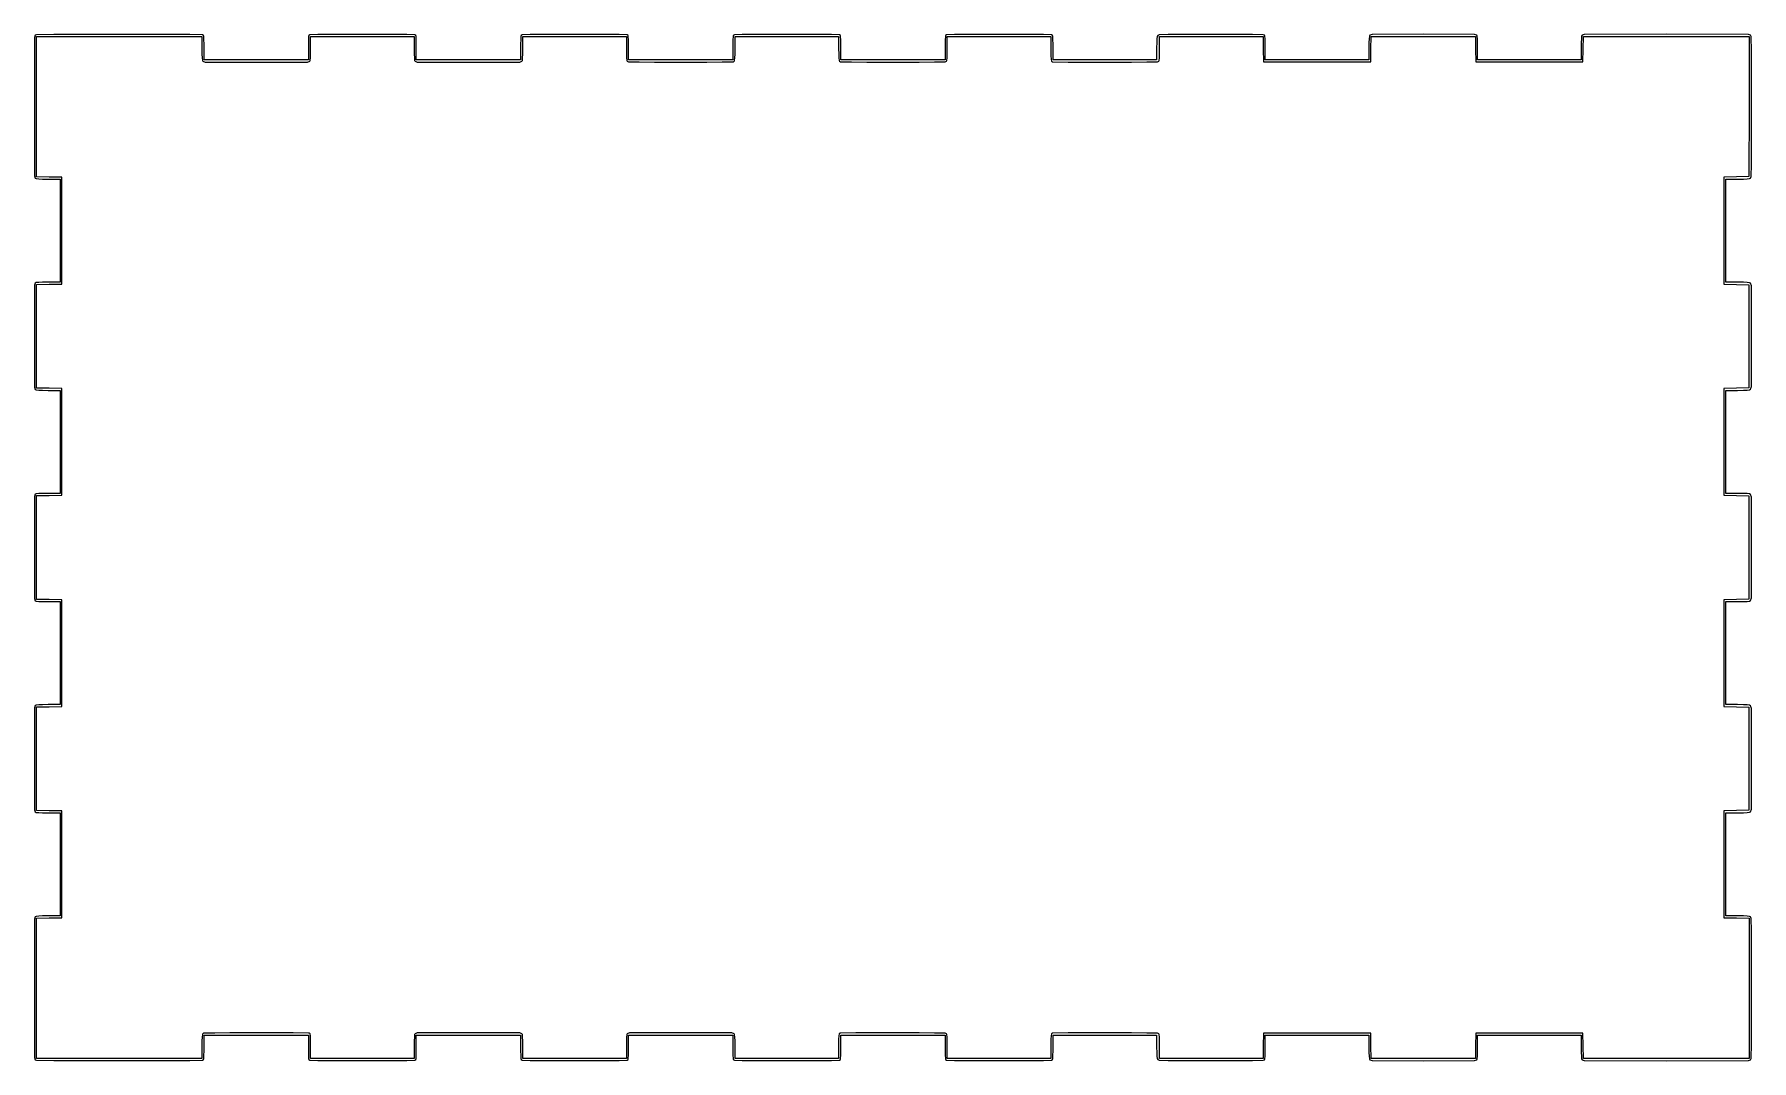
# Model space of a CAD drawing. Extents: x -107 to 343, y 32 to 302.
# Drawn here: x -107.4 to 90.5, y 32.2 to 150.6 of the extents above; entities that cross this region are included whole.
import ezdxf

# ---------------------------------------------------------------- set-up
doc = ezdxf.new("R2010")
doc.units = 0

msp = doc.modelspace()

# ---------------------------------------------------------------- linework, layer by layer
for p, q in [((-107.305, 150.496), (-107.413423, 150.235537)), ((-107.170337, 150.55311), (-107.305431, 150.496389)), ((-107.305431, 150.496389), (-107.305, 150.496)), ((-105.177997, 150.576027), (-107.170337, 150.55311)), ((-102.392417, 150.593089), (-105.177997, 150.576027)), ((-97.579207, 150.597545), (-102.392417, 150.593089)), ((-91.880047, 150.593979), (-97.579207, 150.597545)), ((-89.496737, 150.576065), (-91.880047, 150.593979)), ((-88.026587, 150.550581), (-89.496737, 150.576065)), ((-87.903185, 150.464205), (-88.026587, 150.550581)), ((-87.882677, 150.366517), (-87.903185, 150.464205)), ((-75.779442, 150.464205), (-75.79995, 150.366517)), ((-75.661536, 150.548268), (-75.779442, 150.464205)), ((-74.739982, 150.575833), (-75.661536, 150.548268)), ((-73.210942, 150.593899), (-74.739982, 150.575833)), ((-69.608712, 150.597545), (-73.210942, 150.593899)), ((-66.006482, 150.593899), (-69.608712, 150.597545)), ((-64.477442, 150.575833), (-66.006482, 150.593899)), ((-63.55589, 150.548268), (-64.477442, 150.575833)), ((-63.437984, 150.464205), (-63.55589, 150.548268)), ((-63.417476, 150.366517), (-63.437984, 150.464205)), ((-51.314242, 150.464205), (-51.33475, 150.366517)), ((-51.196338, 150.548268), (-51.314242, 150.464205)), ((-50.274784, 150.575833), (-51.196338, 150.548268)), ((-48.745744, 150.593899), (-50.274784, 150.575833)), ((-45.143514, 150.597545), (-48.745744, 150.593899)), ((-41.541284, 150.593899), (-45.143514, 150.597545)), ((-40.012244, 150.575833), (-41.541284, 150.593899)), ((-39.09069, 150.548268), (-40.012244, 150.575833)), ((-38.972784, 150.464205), (-39.09069, 150.548268)), ((-38.952276, 150.366517), (-38.972784, 150.464205)), ((-26.849044, 150.464205), (-26.869552, 150.366517)), ((-26.731138, 150.548268), (-26.849044, 150.464205)), ((-25.809584, 150.575833), (-26.731138, 150.548268)), ((-24.280544, 150.593899), (-25.809584, 150.575833)), ((-20.678314, 150.597545), (-24.280544, 150.593899)), ((-17.076084, 150.593899), (-20.678314, 150.597545)), ((-15.547044, 150.575833), (-17.076084, 150.593899)), ((-14.62549, 150.548268), (-15.547044, 150.575833)), ((-14.507586, 150.464205), (-14.62549, 150.548268)), ((-14.487078, 150.366517), (-14.507586, 150.464205)), ((-2.383942, 150.464205), (-2.40445, 150.366517)), ((-2.266036, 150.548268), (-2.383942, 150.464205)), ((-1.344484, 150.575833), (-2.266036, 150.548268)), ((0.184556, 150.593899), (-1.344484, 150.575833)), ((3.786786, 150.597545), (0.184556, 150.593899)), ((7.389016, 150.593899), (3.786786, 150.597545)), ((8.918056, 150.575833), (7.389016, 150.593899)), ((9.83961, 150.548268), (8.918056, 150.575833)), ((9.957516, 150.464205), (9.83961, 150.548268)), ((9.978024, 150.366517), (9.957516, 150.464205)), ((22.066145, 150.476939), (22.004284, 150.359557)), ((22.23281, 150.54883), (22.066145, 150.476939)), ((23.26473, 150.575445), (22.23281, 150.54883)), ((24.89038, 150.593304), (23.26473, 150.575445)), ((28.229, 150.597363), (24.89038, 150.593304)), ((31.22579, 150.592804), (28.229, 150.597363)), ((32.99174, 150.575581), (31.22579, 150.592804)), ((34.24192, 150.551739), (32.99174, 150.575581)), ((34.372515, 150.496207), (34.24192, 150.551739)), ((34.421054, 150.396621), (34.372515, 150.496207)), ((46.511999, 150.496207), (46.46346, 150.396621)), ((46.771126, 150.603229), (46.511999, 150.496207)), ((52.674856, 150.605979), (46.771126, 150.603229)), ((58.578586, 150.603229), (52.674856, 150.605979)), ((58.837713, 150.496207), (58.578586, 150.603229)), ((58.886254, 150.396621), (58.837713, 150.496207)), ((70.977207, 150.495738), (70.928665, 150.396152)), ((71.239815, 150.604112), (70.977207, 150.495738)), ((80.695555, 150.605874), (71.239815, 150.604112)), ((90.151295, 150.604112), (80.695555, 150.605874)), ((90.413905, 150.495738), (90.151295, 150.604112)), ((90.470492, 150.362592), (90.413905, 150.495738)), ((-107.413423, 150.235537), (-107.415494, 142.251708)), ((-107.153, 142.254), (-107.153, 150.344)), ((-107.153, 150.344), (-97.6294, 150.344)), ((-97.6294, 150.344), (-88.1057, 150.344)), ((-88.1057, 150.344), (-88.1057, 148.97)), ((-88.1057, 148.97), (-88.100185, 148.335596)), ((-87.866894, 149.975861), (-87.882677, 150.366517)), ((-87.855532, 149.512807), (-87.866894, 149.975861)), ((-87.8518, 148.989), (-87.855532, 149.512807)), ((-87.8518, 147.647), (-87.8518, 148.989)), ((-75.827094, 149.512807), (-75.830825, 148.989)), ((-75.830825, 148.989), (-75.8308, 147.647)), ((-75.815731, 149.975861), (-75.827094, 149.512807)), ((-75.79995, 150.366517), (-75.815731, 149.975861)), ((-75.58233, 148.335596), (-75.576813, 148.97)), ((-75.576813, 148.97), (-75.5769, 150.344)), ((-75.5769, 150.344), (-69.6087, 150.344)), ((-69.6087, 150.344), (-63.6406, 150.344)), ((-63.6406, 150.344), (-63.6406, 148.97)), ((-63.6406, 148.97), (-63.635083, 148.335596)), ((-63.401694, 149.975861), (-63.417476, 150.366517)), ((-63.390332, 149.512807), (-63.401694, 149.975861)), ((-63.3866, 148.989), (-63.390332, 149.512807)), ((-63.3866, 147.647), (-63.3866, 148.989)), ((-51.361894, 149.512807), (-51.365628, 148.989)), ((-51.365628, 148.989), (-51.3656, 147.647)), ((-51.350534, 149.975861), (-51.361894, 149.512807)), ((-51.33475, 150.366517), (-51.350534, 149.975861)), ((-51.117229, 148.335596), (-51.111714, 148.97)), ((-51.111714, 148.97), (-51.1117, 150.344)), ((-51.1117, 150.344), (-45.1435, 150.344)), ((-45.1435, 150.344), (-39.1754, 150.344)), ((-39.1754, 150.344), (-39.1754, 148.97)), ((-39.1754, 148.97), (-39.169886, 148.335596)), ((-38.936494, 149.975861), (-38.952276, 150.366517)), ((-38.925132, 149.512807), (-38.936494, 149.975861)), ((-38.9214, 148.989), (-38.925132, 149.512807)), ((-38.9214, 147.647), (-38.9214, 148.989)), ((-26.900428, 148.989), (-26.9005, 147.647)), ((-26.896696, 149.512807), (-26.900428, 148.989)), ((-26.885334, 149.975861), (-26.896696, 149.512807)), ((-26.869552, 150.366517), (-26.885334, 149.975861)), ((-26.652019, 148.335596), (-26.646505, 148.97)), ((-26.646505, 148.97), (-26.6465, 150.344)), ((-26.6465, 150.344), (-20.6783, 150.344)), ((-20.6783, 150.344), (-14.7102, 150.344)), ((-14.7102, 150.344), (-14.7102, 148.97)), ((-14.7102, 148.97), (-14.704686, 148.335596)), ((-14.471294, 149.975861), (-14.487078, 150.366517)), ((-14.459932, 149.512807), (-14.471294, 149.975861)), ((-14.4562, 148.989), (-14.459932, 149.512807)), ((-14.4562, 147.647), (-14.4562, 148.989)), ((-2.431594, 149.512807), (-2.435325, 148.989)), ((-2.435325, 148.989), (-2.43528, 147.647)), ((-2.420231, 149.975861), (-2.431594, 149.512807)), ((-2.40445, 150.366517), (-2.420231, 149.975861)), ((-2.186821, 148.335596), (-2.181304, 148.97)), ((-2.181304, 148.97), (-2.18131, 150.344)), ((-2.18131, 150.344), (3.78683, 150.344)), ((3.78683, 150.344), (9.75499, 150.344)), ((9.75499, 150.344), (9.75499, 148.92)), ((9.75499, 148.92), (9.759396, 148.124601)), ((9.993806, 149.975861), (9.978024, 150.366517)), ((10.005168, 149.512807), (9.993806, 149.975861)), ((10.0089, 148.989), (10.005168, 149.512807)), ((10.0089, 147.647), (10.0089, 148.989)), ((21.95042, 149.695155), (21.945211, 149.001735)), ((21.945211, 149.001735), (21.9453, 147.647)), ((21.970138, 150.102099), (21.95042, 149.695155)), ((22.004284, 150.359557), (21.970138, 150.102099)), ((22.278374, 148.335586), (22.283888, 148.96999)), ((22.283888, 148.96999), (22.2839, 150.344)), ((22.2839, 150.344), (28.25, 150.344)), ((28.25, 150.344), (34.2162, 150.344)), ((34.2162, 150.344), (34.239362, 148.88987)), ((34.239362, 148.88987), (34.262526, 147.43574)), ((34.44982, 150.090817), (34.421054, 150.396621)), ((34.468586, 149.655404), (34.44982, 150.090817)), ((34.4741, 149.021), (34.468586, 149.655404)), ((34.4741, 147.647), (34.4741, 149.021)), ((46.410414, 149.021), (46.4104, 147.647)), ((46.415929, 149.655404), (46.410414, 149.021)), ((46.434694, 150.090817), (46.415929, 149.655404)), ((46.46346, 150.396621), (46.434694, 150.090817)), ((46.6221, 147.436), (46.645262, 148.89013)), ((46.645262, 148.89013), (46.668426, 150.34426)), ((46.668426, 150.34426), (52.6749, 150.344)), ((52.6749, 150.344), (58.6814, 150.344)), ((58.6814, 150.344), (58.704562, 148.88987)), ((58.704562, 148.88987), (58.727724, 147.43574)), ((58.915018, 150.090817), (58.886254, 150.396621)), ((58.933783, 149.655404), (58.915018, 150.090817)), ((58.9393, 149.021), (58.933783, 149.655404)), ((58.9393, 147.647), (58.9393, 149.021)), ((70.87562, 149.020531), (70.8756, 147.647)), ((70.881136, 149.654935), (70.87562, 149.020531)), ((70.899899, 150.090348), (70.881136, 149.654935)), ((70.928665, 150.396152), (70.899899, 150.090348)), ((71.0873, 147.436), (71.110462, 148.89013)), ((71.110462, 148.89013), (71.133624, 150.34426)), ((71.133624, 150.34426), (80.698, 150.344)), ((80.698, 150.344), (90.2624, 150.344)), ((90.2624, 150.344), (90.240813, 142.27252)), ((90.493799, 148.681562), (90.470492, 150.362592)), ((90.510985, 146.323262), (90.493799, 148.681562)), ((-88.100185, 148.335596), (-88.08142, 147.900183)), ((-88.08142, 147.900183), (-88.052654, 147.594381)), ((-88.052654, 147.594381), (-88.004114, 147.494795)), ((-88.004114, 147.494795), (-87.744987, 147.387773)), ((-81.8413, 147.647), (-87.8518, 147.647)), ((-87.744987, 147.387773), (-81.841257, 147.385023)), ((-75.8308, 147.647), (-81.8413, 147.647)), ((-81.841257, 147.385023), (-75.937527, 147.387773)), ((-75.937527, 147.387773), (-75.6784, 147.494795)), ((-75.6784, 147.494795), (-75.629859, 147.594381)), ((-75.629859, 147.594381), (-75.601093, 147.900183)), ((-75.601093, 147.900183), (-75.58233, 148.335596)), ((-63.635083, 148.335596), (-63.616318, 147.900183)), ((-63.616318, 147.900183), (-63.587554, 147.594381)), ((-63.587554, 147.594381), (-63.539013, 147.494795)), ((-63.539013, 147.494795), (-63.279886, 147.387773)), ((-57.3761, 147.647), (-63.3866, 147.647)), ((-63.279886, 147.387773), (-57.376156, 147.385023)), ((-57.376156, 147.385023), (-51.472426, 147.387773)), ((-51.3656, 147.647), (-57.3761, 147.647)), ((-51.472426, 147.387773), (-51.213299, 147.494795)), ((-51.213299, 147.494795), (-51.16476, 147.594381)), ((-51.16476, 147.594381), (-51.135994, 147.900183)), ((-51.135994, 147.900183), (-51.117229, 148.335596)), ((-39.169886, 148.335596), (-39.15112, 147.900183)), ((-39.15112, 147.900183), (-39.122354, 147.594381)), ((-39.122354, 147.594381), (-39.073815, 147.494795)), ((-39.073815, 147.494795), (-38.943182, 147.439254)), ((-38.943182, 147.439254), (-37.689012, 147.415418)), ((-32.9109, 147.647), (-38.9214, 147.647)), ((-37.689012, 147.415418), (-35.917552, 147.398195)), ((-35.917552, 147.398195), (-32.910952, 147.393639)), ((-32.910952, 147.393639), (-29.904352, 147.398195)), ((-26.9005, 147.647), (-32.9109, 147.647)), ((-29.904352, 147.398195), (-28.132892, 147.415418)), ((-28.132892, 147.415418), (-26.878722, 147.439254)), ((-26.878722, 147.439254), (-26.748089, 147.494795)), ((-26.748089, 147.494795), (-26.69955, 147.594381)), ((-26.69955, 147.594381), (-26.670784, 147.900183)), ((-26.670784, 147.900183), (-26.652019, 148.335596)), ((-14.704686, 148.335596), (-14.68592, 147.900183)), ((-14.68592, 147.900183), (-14.657154, 147.594381)), ((-14.657154, 147.594381), (-14.608615, 147.494795)), ((-14.608615, 147.494795), (-14.477982, 147.439254)), ((-14.477982, 147.439254), (-13.223812, 147.415418)), ((-8.44576, 147.647), (-14.4562, 147.647)), ((-13.223812, 147.415418), (-11.452352, 147.398195)), ((-11.452352, 147.398195), (-8.445752, 147.393639)), ((-2.43528, 147.647), (-8.44576, 147.647)), ((-8.445752, 147.393639), (-5.439152, 147.398195)), ((-5.439152, 147.398195), (-3.667692, 147.415418)), ((-3.667692, 147.415418), (-2.413522, 147.439254)), ((-2.413522, 147.439254), (-2.282891, 147.494795)), ((-2.282891, 147.494795), (-2.23435, 147.594381)), ((-2.23435, 147.594381), (-2.205586, 147.900183)), ((-2.205586, 147.900183), (-2.186821, 148.335596)), ((9.759396, 148.124601), (9.778898, 147.741058)), ((9.778898, 147.741058), (9.815947, 147.526405)), ((9.815947, 147.526405), (9.888895, 147.444796)), ((9.888895, 147.444796), (9.999453, 147.423882)), ((9.999453, 147.423882), (11.754473, 147.408659)), ((15.9771, 147.647), (10.0089, 147.647)), ((11.754473, 147.408659), (13.730783, 147.397316)), ((13.730783, 147.397316), (16.051763, 147.393629)), ((21.9453, 147.647), (15.9771, 147.647)), ((16.051763, 147.393629), (19.041973, 147.398188)), ((19.041973, 147.398188), (20.804233, 147.415413)), ((20.804233, 147.415413), (22.051733, 147.43926)), ((22.051733, 147.43926), (22.182303, 147.494785)), ((22.182303, 147.494785), (22.230843, 147.594371)), ((22.230843, 147.594371), (22.259609, 147.900173)), ((22.259609, 147.900173), (22.278374, 148.335586)), ((34.262526, 147.43574), (40.4423, 147.436)), ((40.4423, 147.647), (34.4741, 147.647)), ((46.4104, 147.647), (40.4423, 147.647)), ((40.4423, 147.436), (46.6221, 147.436)), ((58.727724, 147.43574), (64.9075, 147.436)), ((64.9075, 147.647), (58.9393, 147.647)), ((70.8756, 147.647), (64.9075, 147.647)), ((64.9075, 147.436), (71.0873, 147.436)), ((90.51549, 142.270712), (90.510985, 146.323262)), ((-107.415494, 142.251708), (-107.413423, 134.267877)), ((-107.15258, 134.163129), (-107.153, 142.254)), ((90.240813, 142.27252), (90.219223, 134.20104)), ((90.511496, 137.754542), (90.51549, 142.270712)), ((90.493698, 135.588972), (90.511496, 137.754542)), ((90.468176, 134.198062), (90.493698, 135.588972)), ((-107.413423, 134.267877), (-107.305, 134.007417)), ((-107.305, 134.007417), (-107.204991, 133.959083)), ((-107.204991, 133.959083), (-106.897893, 133.930438)), ((-105.69229, 134.140064), (-107.15258, 134.163129)), ((-106.897893, 133.930438), (-106.460635, 133.911752)), ((-106.460635, 133.911752), (-105.823543, 133.906261)), ((-105.823543, 133.906261), (-104.444, 133.906)), ((-104.232, 134.117), (-105.69229, 134.140064)), ((-104.444, 133.906), (-104.444, 127.963)), ((-104.232, 127.963), (-104.232, 134.117)), ((87.340963, 134.116743), (87.3409, 127.963)), ((88.780093, 134.15889), (87.340963, 134.116743)), ((87.5526, 127.963), (87.5526, 133.906)), ((87.5526, 133.906), (88.9131, 133.906)), ((90.219223, 134.20104), (88.780093, 134.15889)), ((88.9131, 133.906), (89.60946, 133.911188)), ((89.60946, 133.911188), (90.018129, 133.93082)), ((90.018129, 133.93082), (90.276676, 133.964822)), ((90.276676, 133.964822), (90.394555, 134.026424)), ((90.394555, 134.026424), (90.468176, 134.198062)), ((-104.444, 127.963), (-104.444, 122.02)), ((-104.23242, 121.810129), (-104.232, 127.963)), ((87.3409, 127.963), (87.3409, 121.81)), ((87.5526, 122.02), (87.5526, 127.963)), ((-107.412933, 121.660808), (-107.415695, 115.781989)), ((-107.305457, 121.918842), (-107.412933, 121.660808)), ((-107.205448, 121.967178), (-107.305457, 121.918842)), ((-106.89835, 121.995823), (-107.205448, 121.967178)), ((-107.153, 121.764), (-105.69271, 121.787064)), ((-107.153, 115.782), (-107.153, 121.764)), ((-106.461092, 122.014507), (-106.89835, 121.995823)), ((-105.824, 122.02), (-106.461092, 122.014507)), ((-104.444, 122.02), (-105.824, 122.02)), ((-105.69271, 121.787064), (-104.23242, 121.810129)), ((87.3409, 121.81), (88.78003, 121.767853)), ((88.9131, 122.020017), (87.5526, 122.02)), ((88.78003, 121.767853), (90.21916, 121.725703)), ((89.60946, 122.014829), (88.9131, 122.020017)), ((90.018129, 121.995195), (89.60946, 122.014829)), ((90.276676, 121.961193), (90.018129, 121.995195)), ((90.21916, 121.725703), (90.2192, 115.782)), ((90.394555, 121.89959), (90.276676, 121.961193)), ((90.52635, 121.583397), (90.394555, 121.89959)), ((90.530554, 115.782007), (90.52635, 121.583397)), ((-107.415695, 115.781989), (-107.412933, 109.903168)), ((-107.15258, 109.801131), (-107.153, 115.782)), ((90.2192, 115.782), (90.2192, 109.839)), ((90.52635, 109.980617), (90.530554, 115.782007)), ((-107.412933, 109.903168), (-107.305457, 109.645134)), ((-107.305457, 109.645134), (-107.205448, 109.596799)), ((-107.205448, 109.596799), (-106.89835, 109.568155)), ((-105.69229, 109.778064), (-107.15258, 109.801131)), ((-106.89835, 109.568155), (-106.461092, 109.549469)), ((-106.461092, 109.549469), (-105.824, 109.543978)), ((-105.824, 109.543978), (-104.444, 109.544)), ((-104.232, 109.755), (-105.69229, 109.778064)), ((-104.444, 109.544), (-104.444, 103.601)), ((-104.232, 103.601), (-104.232, 109.755)), ((87.34094, 109.754703), (87.3409, 103.601)), ((88.78007, 109.796853), (87.34094, 109.754703)), ((87.5526, 103.601), (87.5526, 109.544)), ((87.5526, 109.544), (88.9131, 109.544)), ((90.2192, 109.839), (88.78007, 109.796853)), ((88.9131, 109.544), (89.60946, 109.549188)), ((89.60946, 109.549188), (90.018129, 109.56882)), ((90.018129, 109.56882), (90.276676, 109.602824)), ((90.276676, 109.602824), (90.394555, 109.664424)), ((90.394555, 109.664424), (90.52635, 109.980617)), ((-104.444, 103.601), (-104.444, 97.6585)), ((-104.23242, 97.447731), (-104.232, 103.601)), ((87.3409, 103.601), (87.3409, 97.4477)), ((87.5526, 97.6585), (87.5526, 103.601)), ((-107.412933, 97.29931), (-107.415695, 91.420491)), ((-107.305457, 97.557344), (-107.412933, 97.29931)), ((-107.205448, 97.605678), (-107.305457, 97.557344)), ((-106.89835, 97.634323), (-107.205448, 97.605678)), ((-107.153, 97.4016), (-105.69271, 97.424667)), ((-107.153, 91.4205), (-107.153, 97.4016)), ((-106.461092, 97.653009), (-106.89835, 97.634323)), ((-105.824, 97.6585), (-106.461092, 97.653009)), ((-104.444, 97.6585), (-105.824, 97.6585)), ((-105.69271, 97.424667), (-104.23242, 97.447731)), ((87.3409, 97.4477), (88.78003, 97.405551)), ((88.9131, 97.658519), (87.5526, 97.6585)), ((88.78003, 97.405551), (90.21916, 97.363403)), ((89.60946, 97.653331), (88.9131, 97.658519)), ((90.018129, 97.633697), (89.60946, 97.653331)), ((90.276676, 97.599695), (90.018129, 97.633697)), ((90.21916, 97.363403), (90.2192, 91.4205)), ((90.394555, 97.538094), (90.276676, 97.599695)), ((90.52635, 97.221899), (90.394555, 97.538094)), ((90.530554, 91.420509), (90.52635, 97.221899)), ((-107.415695, 91.420491), (-107.412933, 85.54167)), ((-107.15258, 85.439331), (-107.153, 91.4205)), ((90.2192, 91.4205), (90.2192, 85.4775)), ((90.52635, 85.619119), (90.530554, 91.420509)), ((-107.412933, 85.54167), (-107.305457, 85.283638)), ((-107.305457, 85.283638), (-107.205448, 85.235301)), ((-107.205448, 85.235301), (-106.89835, 85.206657)), ((-105.69229, 85.416266), (-107.15258, 85.439331)), ((-106.89835, 85.206657), (-106.461092, 85.187971)), ((-106.461092, 85.187971), (-105.824, 85.18248)), ((-105.824, 85.18248), (-104.444, 85.1825)), ((-104.232, 85.3932), (-105.69229, 85.416266)), ((-104.444, 85.1825), (-104.444, 79.2395)), ((-104.232, 79.2395), (-104.232, 85.3932)), ((87.34094, 85.393201), (87.3409, 79.2395)), ((88.78007, 85.435351), (87.34094, 85.393201)), ((87.5526, 79.2395), (87.5526, 85.1825)), ((87.5526, 85.1825), (88.9131, 85.1825)), ((90.2192, 85.4775), (88.78007, 85.435351)), ((88.9131, 85.1825), (89.60946, 85.187688)), ((89.60946, 85.187688), (90.018129, 85.207322)), ((90.018129, 85.207322), (90.276676, 85.241324)), ((90.276676, 85.241324), (90.394555, 85.302924)), ((90.394555, 85.302924), (90.52635, 85.619119)), ((-104.444, 79.2395), (-104.444, 73.2965)), ((-104.23242, 73.08573), (-104.232, 79.2395)), ((87.3409, 79.2395), (87.3409, 73.0858)), ((87.5526, 73.2965), (87.5526, 79.2395)), ((-107.205448, 73.243678), (-107.305457, 73.195343)), ((-106.89835, 73.272323), (-107.205448, 73.243678)), ((-106.461092, 73.291008), (-106.89835, 73.272323)), ((-105.824, 73.2965), (-106.461092, 73.291008)), ((-104.444, 73.2965), (-105.824, 73.2965)), ((88.9131, 73.296518), (87.5526, 73.2965)), ((89.60946, 73.29133), (88.9131, 73.296518)), ((90.018129, 73.271697), (89.60946, 73.29133)), ((90.276676, 73.237694), (90.018129, 73.271697)), ((-107.412933, 72.937309), (-107.415695, 67.05849)), ((-107.305457, 73.195343), (-107.412933, 72.937309)), ((-107.153, 73.0396), (-105.69271, 73.062665)), ((-107.153, 67.0585), (-107.153, 73.0396)), ((-105.69271, 73.062665), (-104.23242, 73.08573)), ((87.3409, 73.0858), (88.78003, 73.043651)), ((88.78003, 73.043651), (90.21916, 73.001503)), ((90.21916, 73.001503), (90.2192, 67.0585)), ((90.394555, 73.176093), (90.276676, 73.237694)), ((90.52635, 72.859899), (90.394555, 73.176093)), ((90.530554, 67.058509), (90.52635, 72.859899)), ((-107.415695, 67.05849), (-107.412933, 61.179669)), ((-107.15258, 61.07733), (-107.153, 67.0585)), ((90.2192, 67.0585), (90.2192, 61.1155)), ((90.52635, 61.257119), (90.530554, 67.058509)), ((-107.412933, 61.179669), (-107.305457, 60.921635)), ((-107.305457, 60.921635), (-107.205448, 60.8733)), ((-107.205448, 60.8733), (-106.89835, 60.844655)), ((-105.69229, 61.054265), (-107.15258, 61.07733)), ((-106.89835, 60.844655), (-106.461092, 60.82597)), ((-106.461092, 60.82597), (-105.824, 60.820478)), ((-105.824, 60.820478), (-104.444, 60.8205)), ((-104.232, 61.0312), (-105.69229, 61.054265)), ((-104.444, 60.8205), (-104.444, 54.8775)), ((-104.232, 54.8775), (-104.232, 61.0312)), ((87.34094, 61.031203), (87.3409, 54.8775)), ((88.78007, 61.073351), (87.34094, 61.031203)), ((87.5526, 54.8775), (87.5526, 60.8205)), ((87.5526, 60.8205), (88.9131, 60.8205)), ((90.2192, 61.1155), (88.78007, 61.073351)), ((88.9131, 60.8205), (89.60946, 60.825688)), ((89.60946, 60.825688), (90.018129, 60.845321)), ((90.018129, 60.845321), (90.276676, 60.879323)), ((90.276676, 60.879323), (90.394555, 60.940925)), ((90.394555, 60.940925), (90.52635, 61.257119)), ((-104.444, 54.8775), (-104.444, 48.9346)), ((-104.23242, 48.72383), (-104.232, 54.8775)), ((87.3409, 54.8775), (87.3409, 48.7238)), ((87.5526, 48.9346), (87.5526, 54.8775)), ((-107.41388, 48.572982), (-107.415951, 40.589153)), ((-107.305457, 48.833443), (-107.41388, 48.572982)), ((-107.205448, 48.881778), (-107.305457, 48.833443)), ((-106.89835, 48.910423), (-107.205448, 48.881778)), ((-107.153, 48.6777), (-105.69271, 48.700765)), ((-107.153, 40.5871), (-107.153, 48.6777)), ((-106.461092, 48.929108), (-106.89835, 48.910423)), ((-105.824, 48.9346), (-106.461092, 48.929108)), ((-104.444, 48.9346), (-105.824, 48.9346)), ((-105.69271, 48.700765), (-104.23242, 48.72383)), ((87.3409, 48.7238), (88.80119, 48.700735)), ((88.91308, 48.934532), (87.5526, 48.9346)), ((88.80119, 48.700735), (90.26148, 48.67767)), ((89.60944, 48.929344), (88.91308, 48.934532)), ((90.018109, 48.909711), (89.60944, 48.929344)), ((90.276656, 48.875708), (90.018109, 48.909711)), ((90.26148, 48.67767), (90.2615, 40.5871)), ((90.394535, 48.814107), (90.276656, 48.875708)), ((90.468156, 48.642469), (90.394535, 48.814107)), ((90.493679, 47.251559), (90.468156, 48.642469)), ((90.511476, 45.085989), (90.493679, 47.251559)), ((90.51547, 40.569819), (90.511476, 45.085989)), ((-107.415951, 40.589153), (-107.41388, 32.605322)), ((-107.153, 32.4966), (-107.153, 40.5871)), ((90.2615, 40.5871), (90.2615, 32.4966)), ((90.510966, 36.517269), (90.51547, 40.569819)), ((90.493779, 34.158969), (90.510966, 36.517269)), ((-88.100283, 34.505014), (-88.105798, 33.87061)), ((-88.105798, 33.87061), (-88.1057, 32.4966)), ((-88.081518, 34.940427), (-88.100283, 34.505014)), ((-88.052752, 35.246229), (-88.081518, 34.940427)), ((-88.004212, 35.345816), (-88.052752, 35.246229)), ((-87.873643, 35.40134), (-88.004212, 35.345816)), ((-86.626143, 35.425188), (-87.873643, 35.40134)), ((-87.855558, 33.328441), (-87.851826, 33.85225)), ((-87.851826, 33.85225), (-87.8518, 35.1941)), ((-87.8518, 35.1941), (-81.8413, 35.1941)), ((-84.863883, 35.442413), (-86.626143, 35.425188)), ((-81.873673, 35.446972), (-84.863883, 35.442413)), ((-79.552693, 35.443286), (-81.873673, 35.446972)), ((-81.8413, 35.1941), (-75.8308, 35.1941)), ((-77.576383, 35.431942), (-79.552693, 35.443286)), ((-75.821363, 35.41672), (-77.576383, 35.431942)), ((-75.8308, 35.1941), (-75.8308, 33.8522)), ((-75.8308, 33.8522), (-75.827068, 33.328391)), ((-75.710805, 35.395805), (-75.821363, 35.41672)), ((-75.637857, 35.314196), (-75.710805, 35.395805)), ((-75.600806, 35.099543), (-75.637857, 35.314196)), ((-75.581306, 34.715999), (-75.600806, 35.099543)), ((-75.5769, 33.9206), (-75.581306, 34.715999)), ((-75.5769, 32.4966), (-75.5769, 33.9206)), ((-63.640586, 33.8706), (-63.6406, 32.4966)), ((-63.635069, 34.505004), (-63.640586, 33.8706)), ((-63.616304, 34.940417), (-63.635069, 34.505004)), ((-63.58754, 35.246219), (-63.616304, 34.940417)), ((-63.538999, 35.345806), (-63.58754, 35.246219)), ((-63.279872, 35.452829), (-63.538999, 35.345806)), ((-63.390306, 33.328391), (-63.386575, 33.8522)), ((-63.386575, 33.8522), (-63.3866, 35.1941)), ((-63.3866, 35.1941), (-57.3761, 35.1941)), ((-57.376142, 35.455579), (-63.279872, 35.452829)), ((-51.472412, 35.452829), (-57.376142, 35.455579)), ((-57.3761, 35.1941), (-51.3656, 35.1941)), ((-51.213285, 35.345806), (-51.472412, 35.452829)), ((-51.3656, 35.1941), (-51.3656, 33.8522)), ((-51.3656, 33.8522), (-51.361866, 33.328391)), ((-51.164746, 35.246219), (-51.213285, 35.345806)), ((-51.13598, 34.940417), (-51.164746, 35.246219)), ((-51.117214, 34.505004), (-51.13598, 34.940417)), ((-51.1117, 33.8706), (-51.117214, 34.505004)), ((-51.1117, 32.4966), (-51.1117, 33.8706)), ((-39.175383, 33.8706), (-39.1754, 32.4966)), ((-39.169869, 34.505004), (-39.175383, 33.8706)), ((-39.151104, 34.940417), (-39.169869, 34.505004)), ((-39.122338, 35.246219), (-39.151104, 34.940417)), ((-39.073799, 35.345805), (-39.122338, 35.246219)), ((-38.814672, 35.452829), (-39.073799, 35.345805)), ((-38.925104, 33.328391), (-38.921372, 33.8522)), ((-38.921372, 33.8522), (-38.9214, 35.1941)), ((-38.9214, 35.1941), (-32.9109, 35.1941)), ((-32.910942, 35.455579), (-38.814672, 35.452829)), ((-27.007212, 35.452828), (-32.910942, 35.455579)), ((-32.9109, 35.1941), (-26.9005, 35.1941)), ((-26.748085, 35.345805), (-27.007212, 35.452828)), ((-26.9005, 35.1941), (-26.9005, 33.8522)), ((-26.9005, 33.8522), (-26.896768, 33.328391)), ((-26.699546, 35.246219), (-26.748085, 35.345805)), ((-26.67078, 34.940417), (-26.699546, 35.246219)), ((-26.652014, 34.505004), (-26.67078, 34.940417)), ((-26.6465, 33.8706), (-26.652014, 34.505004)), ((-26.6465, 32.4966), (-26.6465, 33.8706)), ((-14.710185, 33.92059), (-14.7102, 32.4966)), ((-14.705782, 34.715989), (-14.710185, 33.92059)), ((-14.68628, 35.099533), (-14.705782, 34.715989)), ((-14.649231, 35.314186), (-14.68628, 35.099533)), ((-14.57628, 35.395795), (-14.649231, 35.314186)), ((-14.465725, 35.41671), (-14.57628, 35.395795)), ((-12.710705, 35.431932), (-14.465725, 35.41671)), ((-14.460004, 33.328391), (-14.456272, 33.8522)), ((-14.456272, 33.8522), (-14.4562, 35.1941)), ((-14.4562, 35.1941), (-8.44576, 35.1941)), ((-10.734395, 35.443276), (-12.710705, 35.431932)), ((-8.413425, 35.446962), (-10.734395, 35.443276)), ((-8.44576, 35.1941), (-2.43528, 35.1941)), ((-5.423215, 35.442403), (-8.413425, 35.446962)), ((-3.660965, 35.425178), (-5.423215, 35.442403)), ((-2.413465, 35.40133), (-3.660965, 35.425178)), ((-2.43528, 35.1941), (-2.43528, 33.8522)), ((-2.43528, 33.8522), (-2.431548, 33.328391)), ((-2.282897, 35.345805), (-2.413465, 35.40133)), ((-2.234356, 35.246219), (-2.282897, 35.345805)), ((-2.205592, 34.940417), (-2.234356, 35.246219)), ((-2.186827, 34.505004), (-2.205592, 34.940417)), ((-2.18131, 33.8706), (-2.186827, 34.505004)), ((-2.18131, 32.4966), (-2.18131, 33.8706)), ((9.755002, 33.92059), (9.75499, 32.4966)), ((9.759408, 34.715989), (9.755002, 33.92059)), ((9.77891, 35.099533), (9.759408, 34.715989)), ((9.815959, 35.314186), (9.77891, 35.099533)), ((9.888907, 35.395795), (9.815959, 35.314186)), ((9.999465, 35.41671), (9.888907, 35.395795)), ((11.754485, 35.431932), (9.999465, 35.41671)), ((10.005214, 33.328391), (10.008945, 33.8522)), ((10.008945, 33.8522), (10.0089, 35.1941)), ((10.0089, 35.1941), (15.9771, 35.1941)), ((13.730795, 35.443276), (11.754485, 35.431932)), ((16.051775, 35.446962), (13.730795, 35.443276)), ((15.9771, 35.1941), (21.9453, 35.1941)), ((19.041985, 35.442403), (16.051775, 35.446962)), ((20.804245, 35.425178), (19.041985, 35.442403)), ((22.051745, 35.40133), (20.804245, 35.425178)), ((21.9453, 35.1941), (21.9453, 33.8393)), ((21.9453, 33.8393), (21.95051, 33.145878)), ((22.182315, 35.345805), (22.051745, 35.40133)), ((22.230854, 35.246219), (22.182315, 35.345805)), ((22.25962, 34.940417), (22.230854, 35.246219)), ((22.278386, 34.505004), (22.25962, 34.940417)), ((22.2839, 33.8706), (22.278386, 34.505004)), ((22.2839, 32.4966), (22.2839, 33.8706)), ((34.239336, 33.95067), (34.216174, 32.49654)), ((34.2625, 35.4048), (34.239336, 33.95067)), ((40.4423, 35.4048), (34.2625, 35.4048)), ((34.468675, 33.185629), (34.474189, 33.820033)), ((34.474189, 33.820033), (34.4741, 35.1941)), ((34.4741, 35.1941), (40.4423, 35.1941)), ((46.622074, 35.40486), (40.4423, 35.4048)), ((40.4423, 35.1941), (46.4104, 35.1941)), ((46.4104, 35.1941), (46.4104, 33.82)), ((46.4104, 33.82), (46.415914, 33.185596)), ((46.645236, 33.95073), (46.622074, 35.40486)), ((46.6684, 32.4966), (46.645236, 33.95073)), ((58.704538, 33.95067), (58.681376, 32.49654)), ((58.7277, 35.4048), (58.704538, 33.95067)), ((64.9075, 35.4048), (58.7277, 35.4048)), ((58.933769, 33.185596), (58.939286, 33.82)), ((58.939286, 33.82), (58.9393, 35.1941)), ((58.9393, 35.1941), (64.9075, 35.1941)), ((71.087276, 35.40486), (64.9075, 35.4048)), ((64.9075, 35.1941), (70.8756, 35.1941)), ((70.8756, 35.1941), (70.8756, 33.82)), ((70.8756, 33.82), (70.881117, 33.185596)), ((71.110438, 33.95073), (71.087276, 35.40486)), ((71.1336, 32.4966), (71.110438, 33.95073)), ((90.470472, 32.477939), (90.493779, 34.158969)), ((-107.41388, 32.605322), (-107.305457, 32.344859)), ((-107.305457, 32.344859), (-107.170363, 32.288139)), ((-107.170363, 32.288139), (-105.178023, 32.265222)), ((-97.6294, 32.4966), (-107.153, 32.4966)), ((-105.178023, 32.265222), (-102.392443, 32.248159)), ((-102.392443, 32.248159), (-97.579233, 32.243703)), ((-88.1057, 32.4966), (-97.6294, 32.4966)), ((-97.579233, 32.243703), (-91.880073, 32.247272)), ((-91.880073, 32.247272), (-89.496763, 32.265184)), ((-89.496763, 32.265184), (-88.026613, 32.290668)), ((-88.026613, 32.290668), (-87.903211, 32.377043)), ((-87.903211, 32.377043), (-87.882703, 32.474731)), ((-87.882703, 32.474731), (-87.86692, 32.865389)), ((-87.86692, 32.865389), (-87.855558, 33.328441)), ((-75.827068, 33.328391), (-75.815706, 32.865339)), ((-75.815706, 32.865339), (-75.799924, 32.474681)), ((-75.799924, 32.474681), (-75.779416, 32.376993)), ((-75.779416, 32.376993), (-75.66151, 32.29293)), ((-75.66151, 32.29293), (-74.739956, 32.265365)), ((-69.6087, 32.4966), (-75.5769, 32.4966)), ((-74.739956, 32.265365), (-73.210916, 32.247299)), ((-73.210916, 32.247299), (-69.608686, 32.243653)), ((-63.6406, 32.4966), (-69.6087, 32.4966)), ((-69.608686, 32.243653), (-66.006456, 32.247299)), ((-66.006456, 32.247299), (-64.477416, 32.265365)), ((-64.477416, 32.265365), (-63.555864, 32.29293)), ((-63.555864, 32.29293), (-63.437958, 32.376993)), ((-63.437958, 32.376993), (-63.41745, 32.474681)), ((-63.41745, 32.474681), (-63.401669, 32.865339)), ((-63.401669, 32.865339), (-63.390306, 33.328391)), ((-51.361866, 33.328391), (-51.350506, 32.865339)), ((-51.350506, 32.865339), (-51.334722, 32.474681)), ((-51.334722, 32.474681), (-51.314214, 32.376993)), ((-51.314214, 32.376993), (-51.19631, 32.29293)), ((-51.19631, 32.29293), (-50.274756, 32.265365)), ((-45.1435, 32.4966), (-51.1117, 32.4966)), ((-50.274756, 32.265365), (-48.745716, 32.247299)), ((-48.745716, 32.247299), (-45.143486, 32.243653)), ((-39.1754, 32.4966), (-45.1435, 32.4966)), ((-45.143486, 32.243653), (-41.541256, 32.247299)), ((-41.541256, 32.247299), (-40.012216, 32.265365)), ((-40.012216, 32.265365), (-39.090662, 32.29293)), ((-39.090662, 32.29293), (-38.972756, 32.376993)), ((-38.972756, 32.376993), (-38.952248, 32.474681)), ((-38.952248, 32.474681), (-38.936466, 32.865339)), ((-38.936466, 32.865339), (-38.925104, 33.328391)), ((-26.896768, 33.328391), (-26.885406, 32.865339)), ((-26.885406, 32.865339), (-26.869624, 32.474681)), ((-26.869624, 32.474681), (-26.849116, 32.376993)), ((-26.849116, 32.376993), (-26.73121, 32.29293)), ((-26.73121, 32.29293), (-25.809656, 32.265365)), ((-20.6783, 32.4966), (-26.6465, 32.4966)), ((-25.809656, 32.265365), (-24.280616, 32.247299)), ((-24.280616, 32.247299), (-20.678386, 32.243653)), ((-20.678386, 32.243653), (-17.076156, 32.247299)), ((-14.7102, 32.4966), (-20.6783, 32.4966)), ((-17.076156, 32.247299), (-15.547116, 32.265365)), ((-15.547116, 32.265365), (-14.625562, 32.29293)), ((-14.625562, 32.29293), (-14.507658, 32.376993)), ((-14.507658, 32.376993), (-14.48715, 32.474681)), ((-14.48715, 32.474681), (-14.471366, 32.865339)), ((-14.471366, 32.865339), (-14.460004, 33.328391)), ((-2.431548, 33.328391), (-2.420186, 32.865339)), ((-2.420186, 32.865339), (-2.404404, 32.474681)), ((-2.404404, 32.474681), (-2.383896, 32.376993)), ((-2.383896, 32.376993), (-2.26599, 32.29293)), ((-2.26599, 32.29293), (-1.344438, 32.265365)), ((3.78683, 32.4966), (-2.18131, 32.4966)), ((-1.344438, 32.265365), (0.184602, 32.247299)), ((0.184602, 32.247299), (3.786832, 32.243653)), ((9.75499, 32.4966), (3.78683, 32.4966)), ((3.786832, 32.243653), (7.389062, 32.247299)), ((7.389062, 32.247299), (8.918102, 32.265365)), ((8.918102, 32.265365), (9.839656, 32.29293)), ((9.839656, 32.29293), (9.957562, 32.376993)), ((9.957562, 32.376993), (9.97807, 32.474681)), ((9.97807, 32.474681), (9.993851, 32.865339)), ((9.993851, 32.865339), (10.005214, 33.328391)), ((21.95051, 33.145878), (21.970227, 32.738934)), ((21.970227, 32.738934), (22.004373, 32.481478)), ((22.004373, 32.481478), (22.066235, 32.364094)), ((22.066235, 32.364094), (22.2329, 32.292203)), ((22.2329, 32.292203), (23.26482, 32.265588)), ((28.25, 32.4966), (22.2839, 32.4966)), ((23.26482, 32.265588), (24.89047, 32.247729)), ((24.89047, 32.247729), (28.22909, 32.24367)), ((28.22909, 32.24367), (31.22588, 32.248229)), ((34.216174, 32.49654), (28.25, 32.4966)), ((31.22588, 32.248229), (32.99183, 32.265454)), ((32.99183, 32.265454), (34.24201, 32.289296)), ((34.24201, 32.289296), (34.372605, 32.344826)), ((34.372605, 32.344826), (34.421144, 32.444414)), ((34.421144, 32.444414), (34.44991, 32.750216)), ((34.44991, 32.750216), (34.468675, 33.185629)), ((46.415914, 33.185596), (46.43468, 32.750183)), ((46.43468, 32.750183), (46.463446, 32.444381)), ((46.463446, 32.444381), (46.511985, 32.344793)), ((46.511985, 32.344793), (46.771112, 32.237771)), ((52.6749, 32.4966), (46.6684, 32.4966)), ((46.771112, 32.237771), (52.674842, 32.235021)), ((52.674842, 32.235021), (58.578572, 32.237771)), ((58.681376, 32.49654), (52.6749, 32.4966)), ((58.578572, 32.237771), (58.837699, 32.344793)), ((58.837699, 32.344793), (58.88624, 32.444381)), ((58.88624, 32.444381), (58.915004, 32.750183)), ((58.915004, 32.750183), (58.933769, 33.185596)), ((70.881117, 33.185596), (70.89988, 32.750183)), ((70.89988, 32.750183), (70.928646, 32.444381)), ((70.928646, 32.444381), (70.977187, 32.344793)), ((70.977187, 32.344793), (71.239795, 32.236419)), ((80.6976, 32.4966), (71.1336, 32.4966)), ((71.239795, 32.236419), (80.695535, 32.234657)), ((80.695535, 32.234657), (90.151275, 32.236419)), ((90.2615, 32.4966), (80.6976, 32.4966)), ((90.151275, 32.236419), (90.413885, 32.344793)), ((90.413885, 32.344793), (90.470472, 32.477939))]:
    msp.add_line(p, q)

doc.saveas('drawing.dxf')
